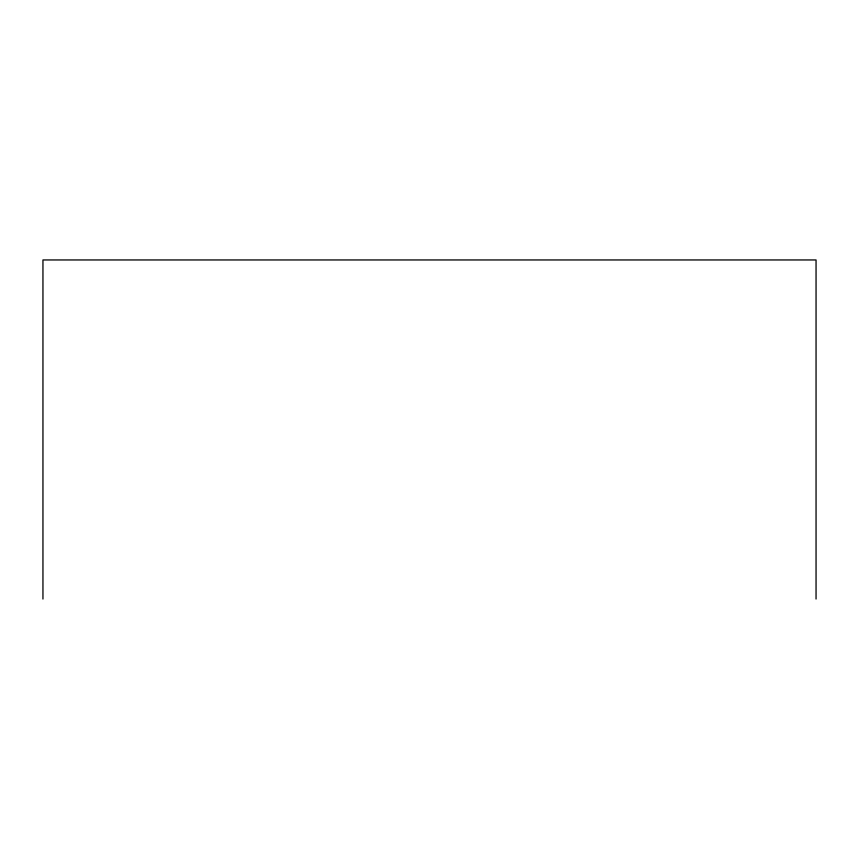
<?xml version="1.0" encoding="UTF-8"?>
<svg xmlns="http://www.w3.org/2000/svg" width="859" height="859" viewBox="0 0 859 859"><rect width="100%" height="100%" fill="white"/><g stroke="black" fill="none" stroke-linecap="round" stroke-linejoin="round"><path stroke-width="1.29" d="M816.05 599.045L816.05 259.955L42.95 259.955L42.95 599.045"/></g></svg>
